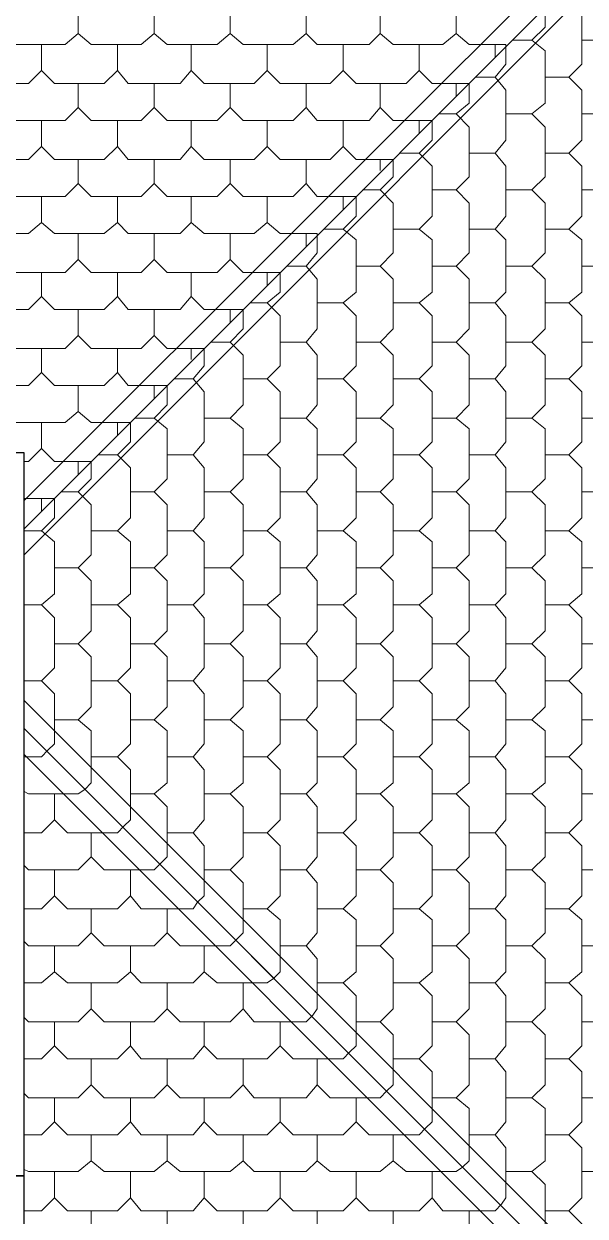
# Model space of a CAD drawing. Header units: millimetres. Extents: x 0 to 80.9, y 0 to 43.9.
# Drawn here: x 66.53 to 69.85, y 18.35 to 25.39 of the extents above; entities that cross this region are included whole.
import ezdxf

# ---------------------------------------------------------------- set-up
doc = ezdxf.new("R2010")
doc.units = ezdxf.units.MM
doc.layers.add('PDF_014408$BL-ROOF', color=7, linetype='Continuous')
doc.layers.add('PDF_014408$WA-EXT', color=7, linetype='Continuous')

msp = doc.modelspace()

# ---------------------------------------------------------------- linework, layer by layer
at = {"layer": 'PDF_014408$BL-ROOF', "lineweight": 9}
for points in [[(9.0781, 31.2862), (18.5409, 21.8234), (26.2342, 21.8234), (26.2342, 29.427), (49.2758, 29.427), (49.2758, 22.862), (66.5345, 22.862), (66.5345, 22.4132), (75.4074, 31.2862)], [(75.4074, 31.2862), (66.5345, 22.4132), (66.5345, 21.2336), (75.4074, 12.3606)], [(75.4074, 12.3606), (66.5345, 21.2336), (66.5345, 18.5922), (66.5345, 12.3606)]]:
    msp.add_lwpolyline(points, close=True, dxfattribs=at)
for points in [[(66.5345, 22.5799), (75.2536, 31.2862)], [(66.5345, 22.2594), (75.4074, 31.1323)], [(69.3169, 25.5675), (69.381, 25.4906), (69.6118, 25.4906), (69.6118, 25.3752), (69.5348, 25.2982)], [(66.4062, 25.3367), (66.4832, 25.2726), (66.7781, 25.2726), (66.855, 25.3367), (66.855, 25.4906)], [(66.855, 25.3367), (66.9319, 25.2726), (67.2269, 25.2726), (67.3038, 25.3367), (67.3038, 25.4906)], [(67.3038, 25.3367), (67.3807, 25.2726), (67.6756, 25.2726), (67.7526, 25.3367), (67.7526, 25.4906)], [(67.7526, 25.3367), (67.8295, 25.2726), (68.1244, 25.2726), (68.2013, 25.3367), (68.2013, 25.4906)], [(68.2013, 25.3367), (68.2654, 25.2726), (68.5732, 25.2726), (68.6373, 25.3367), (68.6373, 25.4906)], [(68.6373, 25.3367), (68.7142, 25.2726), (69.0091, 25.2726), (69.0861, 25.3367), (69.0861, 25.4906)], [(69.7528, 25.0802), (69.8298, 25.1572), (69.8298, 25.4521), (69.7528, 25.529), (69.6502, 25.529)], [(66.1883, 25.1187), (66.2652, 25.0418), (66.5601, 25.0418), (66.637, 25.1187), (66.637, 25.2726)], [(66.637, 25.1187), (66.714, 25.0418), (67.0089, 25.0418), (67.0858, 25.1187), (67.0858, 25.2726)], [(67.0858, 25.1187), (67.1499, 25.0418), (67.4577, 25.0418), (67.5218, 25.1187), (67.5218, 25.2726)], [(67.5218, 25.1187), (67.5987, 25.0418), (67.8936, 25.0418), (67.9705, 25.1187), (67.9705, 25.2726)], [(67.9705, 25.1187), (68.0475, 25.0418), (68.3424, 25.0418), (68.4193, 25.1187), (68.4193, 25.2726)], [(68.4193, 25.1187), (68.4962, 25.0418), (68.7912, 25.0418), (68.8681, 25.1187), (68.8681, 25.2726)], [(69.0861, 25.3367), (69.163, 25.2726), (69.381, 25.2726), (69.381, 25.1572), (69.3169, 25.0802)], [(69.3169, 25.1956), (69.3169, 25.2726)], [(69.5348, 24.8623), (69.6118, 24.9264), (69.6118, 25.2341), (69.5348, 25.2982), (69.4194, 25.2982)], [(69.9836, 24.8623), (70.0606, 24.9264), (70.0606, 25.2341), (69.9836, 25.2982), (69.8298, 25.2982)], [(68.8681, 25.1187), (68.945, 25.0418), (69.163, 25.0418), (69.163, 24.9264), (69.0861, 24.8623)], [(69.3169, 24.6315), (69.381, 24.7084), (69.381, 25.0033), (69.3169, 25.0802), (69.2015, 25.0802)], [(69.7528, 24.6315), (69.8298, 24.7084), (69.8298, 25.0033), (69.7528, 25.0802), (69.6118, 25.0802)], [(66.4062, 24.9007), (66.4832, 24.8238), (66.7781, 24.8238), (66.855, 24.9007), (66.855, 25.0418)], [(66.855, 24.9007), (66.9319, 24.8238), (67.2269, 24.8238), (67.3038, 24.9007), (67.3038, 25.0418)], [(67.3038, 24.9007), (67.3807, 24.8238), (67.6756, 24.8238), (67.7526, 24.9007), (67.7526, 25.0418)], [(67.7526, 24.9007), (67.8295, 24.8238), (68.1244, 24.8238), (68.2013, 24.9007), (68.2013, 25.0418)], [(68.2013, 24.9007), (68.2654, 24.8238), (68.5732, 24.8238), (68.6373, 24.9007), (68.6373, 25.0418)], [(69.0861, 24.9648), (69.0861, 25.0418)], [(68.6373, 24.9007), (68.7142, 24.8238), (68.945, 24.8238), (68.945, 24.7084), (68.8681, 24.6315)], [(69.0861, 24.4135), (69.163, 24.4904), (69.163, 24.7853), (69.0861, 24.8623), (68.9835, 24.8623)], [(69.5348, 24.4135), (69.6118, 24.4904), (69.6118, 24.7853), (69.5348, 24.8623), (69.381, 24.8623)], [(69.9836, 24.4135), (70.0606, 24.4904), (70.0606, 24.7853), (69.9836, 24.8623), (69.8298, 24.8623)], [(66.1883, 24.6699), (66.2652, 24.593), (66.5601, 24.593), (66.637, 24.6699), (66.637, 24.8238)], [(66.637, 24.6699), (66.714, 24.593), (67.0089, 24.593), (67.0858, 24.6699), (67.0858, 24.8238)], [(67.0858, 24.6699), (67.1499, 24.593), (67.4577, 24.593), (67.5218, 24.6699), (67.5218, 24.8238)], [(67.5218, 24.6699), (67.5987, 24.593), (67.8936, 24.593), (67.9705, 24.6699), (67.9705, 24.8238)], [(67.9705, 24.6699), (68.0475, 24.593), (68.3424, 24.593), (68.4193, 24.6699), (68.4193, 24.8238)], [(68.8681, 24.7469), (68.8681, 24.8238)], [(68.4193, 24.6699), (68.4962, 24.593), (68.7142, 24.593), (68.7142, 24.4904), (68.6373, 24.4135)], [(66.4062, 24.452), (66.4832, 24.375), (66.7781, 24.375), (66.855, 24.452), (66.855, 24.593)], [(66.855, 24.452), (66.9319, 24.375), (67.2269, 24.375), (67.3038, 24.452), (67.3038, 24.593)], [(67.3038, 24.452), (67.3807, 24.375), (67.6756, 24.375), (67.7526, 24.452), (67.7526, 24.593)], [(67.7526, 24.452), (67.8295, 24.375), (68.1244, 24.375), (68.2013, 24.452), (68.2013, 24.593)], [(68.6373, 24.5289), (68.6373, 24.593)], [(68.8681, 24.1827), (68.945, 24.2596), (68.945, 24.5545), (68.8681, 24.6315), (68.7527, 24.6315)], [(69.3169, 24.1827), (69.381, 24.2596), (69.381, 24.5545), (69.3169, 24.6315), (69.163, 24.6315)], [(69.7528, 24.1827), (69.8298, 24.2596), (69.8298, 24.5545), (69.7528, 24.6315), (69.6118, 24.6315)], [(68.2013, 24.452), (68.2654, 24.375), (68.4962, 24.375), (68.4962, 24.2596), (68.4193, 24.1827)], [(66.1883, 24.2212), (66.2652, 24.157), (66.5601, 24.157), (66.637, 24.2212), (66.637, 24.375)], [(66.637, 24.2212), (66.714, 24.157), (67.0089, 24.157), (67.0858, 24.2212), (67.0858, 24.375)], [(67.0858, 24.2212), (67.1499, 24.157), (67.4577, 24.157), (67.5218, 24.2212), (67.5218, 24.375)], [(67.5218, 24.2212), (67.5987, 24.157), (67.8936, 24.157), (67.9705, 24.2212), (67.9705, 24.375)], [(68.4193, 24.2981), (68.4193, 24.375)], [(68.6373, 23.9647), (68.7142, 24.0416), (68.7142, 24.3366), (68.6373, 24.4135), (68.5347, 24.4135)], [(69.0861, 23.9647), (69.163, 24.0416), (69.163, 24.3366), (69.0861, 24.4135), (68.945, 24.4135)], [(69.5348, 23.9647), (69.6118, 24.0416), (69.6118, 24.3366), (69.5348, 24.4135), (69.381, 24.4135)], [(69.9836, 23.9647), (70.0606, 24.0416), (70.0606, 24.3366), (69.9836, 24.4135), (69.8298, 24.4135)], [(67.9705, 24.2212), (68.0475, 24.157), (68.2654, 24.157), (68.2654, 24.0416), (68.2013, 23.9647)], [(66.4062, 24.0032), (66.4832, 23.9262), (66.7781, 23.9262), (66.855, 24.0032), (66.855, 24.157)], [(66.855, 24.0032), (66.9319, 23.9262), (67.2269, 23.9262), (67.3038, 24.0032), (67.3038, 24.157)], [(67.3038, 24.0032), (67.3807, 23.9262), (67.6756, 23.9262), (67.7526, 24.0032), (67.7526, 24.157)], [(68.2013, 24.0801), (68.2013, 24.157)], [(68.4193, 23.7467), (68.4962, 23.8108), (68.4962, 24.1186), (68.4193, 24.1827), (68.3039, 24.1827)], [(68.8681, 23.7467), (68.945, 23.8108), (68.945, 24.1186), (68.8681, 24.1827), (68.7142, 24.1827)], [(69.3169, 23.7467), (69.381, 23.8108), (69.381, 24.1186), (69.3169, 24.1827), (69.163, 24.1827)], [(69.7528, 23.7467), (69.8298, 23.8108), (69.8298, 24.1186), (69.7528, 24.1827), (69.6118, 24.1827)], [(67.7526, 24.0032), (67.8295, 23.9262), (68.0475, 23.9262), (68.0475, 23.8108), (67.9705, 23.7467)], [(68.2013, 23.5159), (68.2654, 23.5929), (68.2654, 23.8878), (68.2013, 23.9647), (68.0859, 23.9647)], [(68.6373, 23.5159), (68.7142, 23.5929), (68.7142, 23.8878), (68.6373, 23.9647), (68.4962, 23.9647)], [(69.0861, 23.5159), (69.163, 23.5929), (69.163, 23.8878), (69.0861, 23.9647), (68.945, 23.9647)], [(69.5348, 23.5159), (69.6118, 23.5929), (69.6118, 23.8878), (69.5348, 23.9647), (69.381, 23.9647)], [(69.9836, 23.5159), (70.0606, 23.5929), (70.0606, 23.8878), (69.9836, 23.9647), (69.8298, 23.9647)], [(66.1883, 23.7852), (66.2652, 23.7083), (66.5601, 23.7083), (66.637, 23.7852), (66.637, 23.9262)], [(66.637, 23.7852), (66.714, 23.7083), (67.0089, 23.7083), (67.0858, 23.7852), (67.0858, 23.9262)], [(67.0858, 23.7852), (67.1499, 23.7083), (67.4577, 23.7083), (67.5218, 23.7852), (67.5218, 23.9262)], [(67.9705, 23.8493), (67.9705, 23.9262)], [(67.5218, 23.7852), (67.5987, 23.7083), (67.8295, 23.7083), (67.8295, 23.5929), (67.7526, 23.5159)], [(67.9705, 23.298), (68.0475, 23.3749), (68.0475, 23.6698), (67.9705, 23.7467), (67.868, 23.7467)], [(68.4193, 23.298), (68.4962, 23.3749), (68.4962, 23.6698), (68.4193, 23.7467), (68.2654, 23.7467)], [(68.8681, 23.298), (68.945, 23.3749), (68.945, 23.6698), (68.8681, 23.7467), (68.7142, 23.7467)], [(69.3169, 23.298), (69.381, 23.3749), (69.381, 23.6698), (69.3169, 23.7467), (69.163, 23.7467)], [(69.7528, 23.298), (69.8298, 23.3749), (69.8298, 23.6698), (69.7528, 23.7467), (69.6118, 23.7467)], [(66.4062, 23.5544), (66.4832, 23.4775), (66.7781, 23.4775), (66.855, 23.5544), (66.855, 23.7083)], [(66.855, 23.5544), (66.9319, 23.4775), (67.2269, 23.4775), (67.3038, 23.5544), (67.3038, 23.7083)], [(67.7526, 23.6313), (67.7526, 23.7083)], [(67.3038, 23.5544), (67.3807, 23.4775), (67.5987, 23.4775), (67.5987, 23.3749), (67.5346, 23.298)], [(67.7526, 23.0672), (67.8295, 23.1441), (67.8295, 23.439), (67.7526, 23.5159), (67.6372, 23.5159)], [(68.2013, 23.0672), (68.2654, 23.1441), (68.2654, 23.439), (68.2013, 23.5159), (68.0475, 23.5159)], [(68.6373, 23.0672), (68.7142, 23.1441), (68.7142, 23.439), (68.6373, 23.5159), (68.4962, 23.5159)], [(69.0861, 23.0672), (69.163, 23.1441), (69.163, 23.439), (69.0861, 23.5159), (68.945, 23.5159)], [(69.5348, 23.0672), (69.6118, 23.1441), (69.6118, 23.439), (69.5348, 23.5159), (69.381, 23.5159)], [(69.9836, 23.0672), (70.0606, 23.1441), (70.0606, 23.439), (69.9836, 23.5159), (69.8298, 23.5159)], [(66.1883, 23.3364), (66.2652, 23.2595), (66.5601, 23.2595), (66.637, 23.3364), (66.637, 23.4775)], [(66.637, 23.3364), (66.714, 23.2595), (67.0089, 23.2595), (67.0858, 23.3364), (67.0858, 23.4775)], [(67.5218, 23.4134), (67.5218, 23.4775)], [(67.0858, 23.3364), (67.1499, 23.2595), (67.3807, 23.2595), (67.3807, 23.1441), (67.3038, 23.0672)], [(66.4062, 23.1056), (66.4832, 23.0415), (66.7781, 23.0415), (66.855, 23.1056), (66.855, 23.2595)], [(67.3038, 23.1826), (67.3038, 23.2595)], [(67.5346, 22.8492), (67.5987, 22.9261), (67.5987, 23.221), (67.5346, 23.298), (67.4192, 23.298)], [(67.9705, 22.8492), (68.0475, 22.9261), (68.0475, 23.221), (67.9705, 23.298), (67.8295, 23.298)], [(68.4193, 22.8492), (68.4962, 22.9261), (68.4962, 23.221), (68.4193, 23.298), (68.2654, 23.298)], [(68.8681, 22.8492), (68.945, 22.9261), (68.945, 23.221), (68.8681, 23.298), (68.7142, 23.298)], [(69.3169, 22.8492), (69.381, 22.9261), (69.381, 23.221), (69.3169, 23.298), (69.163, 23.298)], [(69.7528, 22.8492), (69.8298, 22.9261), (69.8298, 23.221), (69.7528, 23.298), (69.6118, 23.298)], [(66.855, 23.1056), (66.9319, 23.0415), (67.1627, 23.0415), (67.1627, 22.9261), (67.0858, 22.8492)], [(66.5345, 22.8107), (66.5601, 22.8107), (66.637, 22.8876), (66.637, 23.0415)], [(67.0858, 22.9646), (67.0858, 23.0415)], [(67.3038, 22.6312), (67.3807, 22.7081), (67.3807, 23.003), (67.3038, 23.0672), (67.1884, 23.0672)], [(67.7526, 22.6312), (67.8295, 22.7081), (67.8295, 23.003), (67.7526, 23.0672), (67.5987, 23.0672)], [(68.2013, 22.6312), (68.2654, 22.7081), (68.2654, 23.003), (68.2013, 23.0672), (68.0475, 23.0672)], [(68.6373, 22.6312), (68.7142, 22.7081), (68.7142, 23.003), (68.6373, 23.0672), (68.4962, 23.0672)], [(69.0861, 22.6312), (69.163, 22.7081), (69.163, 23.003), (69.0861, 23.0672), (68.945, 23.0672)], [(69.5348, 22.6312), (69.6118, 22.7081), (69.6118, 23.003), (69.5348, 23.0672), (69.381, 23.0672)], [(69.9836, 22.6312), (70.0606, 22.7081), (70.0606, 23.003), (69.9836, 23.0672), (69.8298, 23.0672)], [(66.637, 22.8876), (66.714, 22.8107), (66.9319, 22.8107), (66.9319, 22.7081), (66.855, 22.6312)], [(66.855, 22.7338), (66.855, 22.8107)], [(67.0858, 22.4004), (67.1627, 22.4773), (67.1627, 22.7722), (67.0858, 22.8492), (66.9704, 22.8492)], [(67.5346, 22.4004), (67.5987, 22.4773), (67.5987, 22.7722), (67.5346, 22.8492), (67.3807, 22.8492)], [(67.9705, 22.4004), (68.0475, 22.4773), (68.0475, 22.7722), (67.9705, 22.8492), (67.8295, 22.8492)], [(68.4193, 22.4004), (68.4962, 22.4773), (68.4962, 22.7722), (68.4193, 22.8492), (68.2654, 22.8492)], [(68.8681, 22.4004), (68.945, 22.4773), (68.945, 22.7722), (68.8681, 22.8492), (68.7142, 22.8492)], [(69.3169, 22.4004), (69.381, 22.4773), (69.381, 22.7722), (69.3169, 22.8492), (69.163, 22.8492)], [(69.7528, 22.4004), (69.8298, 22.4773), (69.8298, 22.7722), (69.7528, 22.8492), (69.6118, 22.8492)], [(66.855, 22.1824), (66.9319, 22.2594), (66.9319, 22.5543), (66.855, 22.6312), (66.7524, 22.6312)], [(67.3038, 22.1824), (67.3807, 22.2594), (67.3807, 22.5543), (67.3038, 22.6312), (67.1627, 22.6312)], [(67.7526, 22.1824), (67.8295, 22.2594), (67.8295, 22.5543), (67.7526, 22.6312), (67.5987, 22.6312)], [(68.2013, 22.1824), (68.2654, 22.2594), (68.2654, 22.5543), (68.2013, 22.6312), (68.0475, 22.6312)], [(68.6373, 22.1824), (68.7142, 22.2594), (68.7142, 22.5543), (68.6373, 22.6312), (68.4962, 22.6312)], [(69.0861, 22.1824), (69.163, 22.2594), (69.163, 22.5543), (69.0861, 22.6312), (68.945, 22.6312)], [(69.5348, 22.1824), (69.6118, 22.2594), (69.6118, 22.5543), (69.5348, 22.6312), (69.381, 22.6312)], [(69.9836, 22.1824), (70.0606, 22.2594), (70.0606, 22.5543), (69.9836, 22.6312), (69.8298, 22.6312)], [(66.5345, 22.5927), (66.714, 22.5927), (66.714, 22.4773), (66.637, 22.4004)], [(66.637, 22.5158), (66.637, 22.5927)], [(66.637, 21.9644), (66.714, 22.0286), (66.714, 22.3363), (66.637, 22.4004), (66.5345, 22.4004)], [(67.0858, 21.9644), (67.1627, 22.0286), (67.1627, 22.3363), (67.0858, 22.4004), (66.9319, 22.4004)], [(67.5346, 21.9644), (67.5987, 22.0286), (67.5987, 22.3363), (67.5346, 22.4004), (67.3807, 22.4004)], [(67.9705, 21.9644), (68.0475, 22.0286), (68.0475, 22.3363), (67.9705, 22.4004), (67.8295, 22.4004)], [(68.4193, 21.9644), (68.4962, 22.0286), (68.4962, 22.3363), (68.4193, 22.4004), (68.2654, 22.4004)], [(68.8681, 21.9644), (68.945, 22.0286), (68.945, 22.3363), (68.8681, 22.4004), (68.7142, 22.4004)], [(69.3169, 21.9644), (69.381, 22.0286), (69.381, 22.3363), (69.3169, 22.4004), (69.163, 22.4004)], [(69.7528, 21.9644), (69.8298, 22.0286), (69.8298, 22.3363), (69.7528, 22.4004), (69.6118, 22.4004)], [(66.855, 21.7336), (66.9319, 21.8106), (66.9319, 22.1055), (66.855, 22.1824), (66.714, 22.1824)], [(67.3038, 21.7336), (67.3807, 21.8106), (67.3807, 22.1055), (67.3038, 22.1824), (67.1627, 22.1824)], [(67.7526, 21.7336), (67.8295, 21.8106), (67.8295, 22.1055), (67.7526, 22.1824), (67.5987, 22.1824)], [(68.2013, 21.7336), (68.2654, 21.8106), (68.2654, 22.1055), (68.2013, 22.1824), (68.0475, 22.1824)], [(68.6373, 21.7336), (68.7142, 21.8106), (68.7142, 22.1055), (68.6373, 22.1824), (68.4962, 22.1824)], [(69.0861, 21.7336), (69.163, 21.8106), (69.163, 22.1055), (69.0861, 22.1824), (68.945, 22.1824)], [(69.5348, 21.7336), (69.6118, 21.8106), (69.6118, 22.1055), (69.5348, 22.1824), (69.381, 22.1824)], [(69.9836, 21.7336), (70.0606, 21.8106), (70.0606, 22.1055), (69.9836, 22.1824), (69.8298, 22.1824)], [(66.637, 21.5157), (66.714, 21.5926), (66.714, 21.8875), (66.637, 21.9644), (66.5345, 21.9644)], [(67.0858, 21.5157), (67.1627, 21.5926), (67.1627, 21.8875), (67.0858, 21.9644), (66.9319, 21.9644)], [(67.5346, 21.5157), (67.5987, 21.5926), (67.5987, 21.8875), (67.5346, 21.9644), (67.3807, 21.9644)], [(67.9705, 21.5157), (68.0475, 21.5926), (68.0475, 21.8875), (67.9705, 21.9644), (67.8295, 21.9644)], [(68.4193, 21.5157), (68.4962, 21.5926), (68.4962, 21.8875), (68.4193, 21.9644), (68.2654, 21.9644)], [(68.8681, 21.5157), (68.945, 21.5926), (68.945, 21.8875), (68.8681, 21.9644), (68.7142, 21.9644)], [(69.3169, 21.5157), (69.381, 21.5926), (69.381, 21.8875), (69.3169, 21.9644), (69.163, 21.9644)], [(69.7528, 21.5157), (69.8298, 21.5926), (69.8298, 21.8875), (69.7528, 21.9644), (69.6118, 21.9644)], [(66.855, 21.2849), (66.9319, 21.3618), (66.9319, 21.6567), (66.855, 21.7336), (66.714, 21.7336)], [(67.3038, 21.2849), (67.3807, 21.3618), (67.3807, 21.6567), (67.3038, 21.7336), (67.1627, 21.7336)], [(67.7526, 21.2849), (67.8295, 21.3618), (67.8295, 21.6567), (67.7526, 21.7336), (67.5987, 21.7336)], [(68.2013, 21.2849), (68.2654, 21.3618), (68.2654, 21.6567), (68.2013, 21.7336), (68.0475, 21.7336)], [(68.6373, 21.2849), (68.7142, 21.3618), (68.7142, 21.6567), (68.6373, 21.7336), (68.4962, 21.7336)], [(69.0861, 21.2849), (69.163, 21.3618), (69.163, 21.6567), (69.0861, 21.7336), (68.945, 21.7336)], [(69.5348, 21.2849), (69.6118, 21.3618), (69.6118, 21.6567), (69.5348, 21.7336), (69.381, 21.7336)], [(69.9836, 21.2849), (70.0606, 21.3618), (70.0606, 21.6567), (69.9836, 21.7336), (69.8298, 21.7336)], [(66.5345, 21.0669), (66.637, 21.0669), (66.6755, 21.1054), (66.714, 21.1438), (66.714, 21.4387), (66.637, 21.5157), (66.5345, 21.5157)], [(67.0858, 21.0669), (67.1627, 21.1438), (67.1627, 21.4387), (67.0858, 21.5157), (66.9319, 21.5157)], [(67.5346, 21.0669), (67.5987, 21.1438), (67.5987, 21.4387), (67.5346, 21.5157), (67.3807, 21.5157)], [(67.9705, 21.0669), (68.0475, 21.1438), (68.0475, 21.4387), (67.9705, 21.5157), (67.8295, 21.5157)], [(68.4193, 21.0669), (68.4962, 21.1438), (68.4962, 21.4387), (68.4193, 21.5157), (68.2654, 21.5157)], [(68.8681, 21.0669), (68.945, 21.1438), (68.945, 21.4387), (68.8681, 21.5157), (68.7142, 21.5157)], [(69.3169, 21.0669), (69.381, 21.1438), (69.381, 21.4387), (69.3169, 21.5157), (69.163, 21.5157)], [(69.7528, 21.0669), (69.8298, 21.1438), (69.8298, 21.4387), (69.7528, 21.5157), (69.6118, 21.5157)], [(66.5345, 21.4003), (75.4074, 12.5273)], [(66.5345, 20.8617), (66.5601, 20.8489), (66.855, 20.8489), (66.8935, 20.8746), (66.9319, 20.913), (66.9319, 21.2208), (66.855, 21.2849), (66.714, 21.2849)], [(67.3038, 20.8489), (67.3807, 20.913), (67.3807, 21.2208), (67.3038, 21.2849), (67.1627, 21.2849)], [(67.7526, 20.8489), (67.8295, 20.913), (67.8295, 21.2208), (67.7526, 21.2849), (67.5987, 21.2849)], [(68.2013, 20.8489), (68.2654, 20.913), (68.2654, 21.2208), (68.2013, 21.2849), (68.0475, 21.2849)], [(68.6373, 20.8489), (68.7142, 20.913), (68.7142, 21.2208), (68.6373, 21.2849), (68.4962, 21.2849)], [(69.0861, 20.8489), (69.163, 20.913), (69.163, 21.2208), (69.0861, 21.2849), (68.945, 21.2849)], [(69.5348, 20.8489), (69.6118, 20.913), (69.6118, 21.2208), (69.5348, 21.2849), (69.381, 21.2849)], [(69.9836, 20.8489), (70.0606, 20.913), (70.0606, 21.2208), (69.9836, 21.2849), (69.8298, 21.2849)], [(74.5868, 13.1812), (66.5345, 21.2336)], [(66.5345, 21.0797), (75.2536, 12.3606)], [(66.714, 20.695), (66.7909, 20.6181), (67.0858, 20.6181), (67.1243, 20.6566), (67.1627, 20.695), (67.1627, 20.99), (67.0858, 21.0669), (66.9319, 21.0669)], [(67.5346, 20.6181), (67.5987, 20.695), (67.5987, 20.99), (67.5346, 21.0669), (67.3807, 21.0669)], [(67.9705, 20.6181), (68.0475, 20.695), (68.0475, 20.99), (67.9705, 21.0669), (67.8295, 21.0669)], [(68.4193, 20.6181), (68.4962, 20.695), (68.4962, 20.99), (68.4193, 21.0669), (68.2654, 21.0669)], [(68.8681, 20.6181), (68.945, 20.695), (68.945, 20.99), (68.8681, 21.0669), (68.7142, 21.0669)], [(69.3169, 20.6181), (69.381, 20.695), (69.381, 20.99), (69.3169, 21.0669), (69.163, 21.0669)], [(69.7528, 20.6181), (69.8298, 20.695), (69.8298, 20.99), (69.7528, 21.0669), (69.6118, 21.0669)], [(66.5345, 20.6181), (66.637, 20.6181), (66.714, 20.695), (66.714, 20.8489)], [(66.9319, 20.4771), (67.0089, 20.4001), (67.3038, 20.4001), (67.3423, 20.4386), (67.3807, 20.4771), (67.3807, 20.772), (67.3038, 20.8489), (67.1627, 20.8489)], [(67.7526, 20.4001), (67.8295, 20.4771), (67.8295, 20.772), (67.7526, 20.8489), (67.5987, 20.8489)], [(68.2013, 20.4001), (68.2654, 20.4771), (68.2654, 20.772), (68.2013, 20.8489), (68.0475, 20.8489)], [(68.6373, 20.4001), (68.7142, 20.4771), (68.7142, 20.772), (68.6373, 20.8489), (68.4962, 20.8489)], [(69.0861, 20.4001), (69.163, 20.4771), (69.163, 20.772), (69.0861, 20.8489), (68.945, 20.8489)], [(69.5348, 20.4001), (69.6118, 20.4771), (69.6118, 20.772), (69.5348, 20.8489), (69.381, 20.8489)], [(69.9836, 20.4001), (70.0606, 20.4771), (70.0606, 20.772), (69.9836, 20.8489), (69.8298, 20.8489)], [(66.5345, 20.4258), (66.5601, 20.4001), (66.855, 20.4001), (66.9319, 20.4771), (66.9319, 20.6181)], [(67.1627, 20.2463), (67.2269, 20.1693), (67.5346, 20.1693), (67.5602, 20.2078), (67.5987, 20.2463), (67.5987, 20.5412), (67.5346, 20.6181), (67.3807, 20.6181)], [(67.9705, 20.1693), (68.0475, 20.2463), (68.0475, 20.5412), (67.9705, 20.6181), (67.8295, 20.6181)], [(68.4193, 20.1693), (68.4962, 20.2463), (68.4962, 20.5412), (68.4193, 20.6181), (68.2654, 20.6181)], [(68.8681, 20.1693), (68.945, 20.2463), (68.945, 20.5412), (68.8681, 20.6181), (68.7142, 20.6181)], [(69.3169, 20.1693), (69.381, 20.2463), (69.381, 20.5412), (69.3169, 20.6181), (69.163, 20.6181)], [(69.7528, 20.1693), (69.8298, 20.2463), (69.8298, 20.5412), (69.7528, 20.6181), (69.6118, 20.6181)], [(66.5345, 20.1693), (66.637, 20.1693), (66.714, 20.2463), (66.714, 20.4001)], [(66.714, 20.2463), (66.7909, 20.1693), (67.0858, 20.1693), (67.1627, 20.2463), (67.1627, 20.4001)], [(67.3807, 20.0283), (67.4577, 19.9514), (67.7526, 19.9514), (67.791, 19.9898), (67.8295, 20.0283), (67.8295, 20.3232), (67.7526, 20.4001), (67.5987, 20.4001)], [(68.2013, 19.9514), (68.2654, 20.0283), (68.2654, 20.3232), (68.2013, 20.4001), (68.0475, 20.4001)], [(68.6373, 19.9514), (68.7142, 20.0283), (68.7142, 20.3232), (68.6373, 20.4001), (68.4962, 20.4001)], [(69.0861, 19.9514), (69.163, 20.0283), (69.163, 20.3232), (69.0861, 20.4001), (68.945, 20.4001)], [(69.5348, 19.9514), (69.6118, 20.0283), (69.6118, 20.3232), (69.5348, 20.4001), (69.381, 20.4001)], [(69.9836, 19.9514), (70.0606, 20.0283), (70.0606, 20.3232), (69.9836, 20.4001), (69.8298, 20.4001)], [(66.5345, 19.977), (66.5601, 19.9514), (66.855, 19.9514), (66.9319, 20.0283), (66.9319, 20.1693)], [(66.9319, 20.0283), (67.0089, 19.9514), (67.3038, 19.9514), (67.3807, 20.0283), (67.3807, 20.1693)], [(67.5987, 19.7975), (67.6756, 19.7334), (67.9705, 19.7334), (68.009, 19.759), (68.0475, 19.7975), (68.0475, 20.1052), (67.9705, 20.1693), (67.8295, 20.1693)], [(68.4193, 19.7334), (68.4962, 19.7975), (68.4962, 20.1052), (68.4193, 20.1693), (68.2654, 20.1693)], [(68.8681, 19.7334), (68.945, 19.7975), (68.945, 20.1052), (68.8681, 20.1693), (68.7142, 20.1693)], [(69.3169, 19.7334), (69.381, 19.7975), (69.381, 20.1052), (69.3169, 20.1693), (69.163, 20.1693)], [(69.7528, 19.7334), (69.8298, 19.7975), (69.8298, 20.1052), (69.7528, 20.1693), (69.6118, 20.1693)], [(66.5345, 19.7334), (66.637, 19.7334), (66.714, 19.7975), (66.714, 19.9514)], [(66.714, 19.7975), (66.7909, 19.7334), (67.0858, 19.7334), (67.1627, 19.7975), (67.1627, 19.9514)], [(67.1627, 19.7975), (67.2269, 19.7334), (67.5346, 19.7334), (67.5987, 19.7975), (67.5987, 19.9514)], [(67.8295, 19.5795), (67.8936, 19.5026), (68.2013, 19.5026), (68.2398, 19.541), (68.2654, 19.5795), (68.2654, 19.8744), (68.2013, 19.9514), (68.0475, 19.9514)], [(68.6373, 19.5026), (68.7142, 19.5795), (68.7142, 19.8744), (68.6373, 19.9514), (68.4962, 19.9514)], [(69.0861, 19.5026), (69.163, 19.5795), (69.163, 19.8744), (69.0861, 19.9514), (68.945, 19.9514)], [(69.5348, 19.5026), (69.6118, 19.5795), (69.6118, 19.8744), (69.5348, 19.9514), (69.381, 19.9514)], [(69.9836, 19.5026), (70.0606, 19.5795), (70.0606, 19.8744), (69.9836, 19.9514), (69.8298, 19.9514)], [(66.5345, 19.5282), (66.5601, 19.5026), (66.855, 19.5026), (66.9319, 19.5795), (66.9319, 19.7334)], [(66.9319, 19.5795), (67.0089, 19.5026), (67.3038, 19.5026), (67.3807, 19.5795), (67.3807, 19.7334)], [(67.3807, 19.5795), (67.4577, 19.5026), (67.7526, 19.5026), (67.8295, 19.5795), (67.8295, 19.7334)], [(68.0475, 19.3615), (68.1244, 19.2846), (68.4193, 19.2846), (68.4578, 19.3231), (68.4962, 19.3615), (68.4962, 19.6564), (68.4193, 19.7334), (68.2654, 19.7334)], [(68.8681, 19.2846), (68.945, 19.3615), (68.945, 19.6564), (68.8681, 19.7334), (68.7142, 19.7334)], [(69.3169, 19.2846), (69.381, 19.3615), (69.381, 19.6564), (69.3169, 19.7334), (69.163, 19.7334)], [(69.7528, 19.2846), (69.8298, 19.3615), (69.8298, 19.6564), (69.7528, 19.7334), (69.6118, 19.7334)], [(66.5345, 19.2846), (66.637, 19.2846), (66.714, 19.3615), (66.714, 19.5026)], [(66.714, 19.3615), (66.7909, 19.2846), (67.0858, 19.2846), (67.1627, 19.3615), (67.1627, 19.5026)], [(67.1627, 19.3615), (67.2269, 19.2846), (67.5346, 19.2846), (67.5987, 19.3615), (67.5987, 19.5026)], [(67.5987, 19.3615), (67.6756, 19.2846), (67.9705, 19.2846), (68.0475, 19.3615), (68.0475, 19.5026)], [(68.2654, 19.1307), (68.3424, 19.0538), (68.6373, 19.0538), (68.6758, 19.0923), (68.7142, 19.1307), (68.7142, 19.4256), (68.6373, 19.5026), (68.4962, 19.5026)], [(69.0861, 19.0538), (69.163, 19.1307), (69.163, 19.4256), (69.0861, 19.5026), (68.945, 19.5026)], [(69.5348, 19.0538), (69.6118, 19.1307), (69.6118, 19.4256), (69.5348, 19.5026), (69.381, 19.5026)], [(69.9836, 19.0538), (70.0606, 19.1307), (70.0606, 19.4256), (69.9836, 19.5026), (69.8298, 19.5026)], [(66.5345, 19.0794), (66.5601, 19.0538), (66.855, 19.0538), (66.9319, 19.1307), (66.9319, 19.2846)], [(66.9319, 19.1307), (67.0089, 19.0538), (67.3038, 19.0538), (67.3807, 19.1307), (67.3807, 19.2846)], [(67.3807, 19.1307), (67.4577, 19.0538), (67.7526, 19.0538), (67.8295, 19.1307), (67.8295, 19.2846)], [(67.8295, 19.1307), (67.8936, 19.0538), (68.2013, 19.0538), (68.2654, 19.1307), (68.2654, 19.2846)], [(68.4962, 18.9128), (68.5732, 18.8358), (68.8681, 18.8358), (68.9066, 18.8743), (68.945, 18.9128), (68.945, 19.2077), (68.8681, 19.2846), (68.7142, 19.2846)], [(69.3169, 18.8358), (69.381, 18.9128), (69.381, 19.2077), (69.3169, 19.2846), (69.163, 19.2846)], [(69.7528, 18.8358), (69.8298, 18.9128), (69.8298, 19.2077), (69.7528, 19.2846), (69.6118, 19.2846)], [(66.5345, 18.8358), (66.637, 18.8358), (66.714, 18.9128), (66.714, 19.0538)], [(66.714, 18.9128), (66.7909, 18.8358), (67.0858, 18.8358), (67.1627, 18.9128), (67.1627, 19.0538)], [(67.1627, 18.9128), (67.2269, 18.8358), (67.5346, 18.8358), (67.5987, 18.9128), (67.5987, 19.0538)], [(67.5987, 18.9128), (67.6756, 18.8358), (67.9705, 18.8358), (68.0475, 18.9128), (68.0475, 19.0538)], [(68.0475, 18.9128), (68.1244, 18.8358), (68.4193, 18.8358), (68.4962, 18.9128), (68.4962, 19.0538)], [(68.7142, 18.682), (68.7912, 18.6178), (69.0861, 18.6178), (69.1245, 18.6435), (69.163, 18.682), (69.163, 18.9897), (69.0861, 19.0538), (68.945, 19.0538)], [(69.5348, 18.6178), (69.6118, 18.682), (69.6118, 18.9897), (69.5348, 19.0538), (69.381, 19.0538)], [(69.9836, 18.6178), (70.0606, 18.682), (70.0606, 18.9897), (69.9836, 19.0538), (69.8298, 19.0538)], [(66.5345, 18.6307), (66.5601, 18.6178), (66.855, 18.6178), (66.9319, 18.682), (66.9319, 18.8358)], [(66.9319, 18.682), (67.0089, 18.6178), (67.3038, 18.6178), (67.3807, 18.682), (67.3807, 18.8358)], [(67.3807, 18.682), (67.4577, 18.6178), (67.7526, 18.6178), (67.8295, 18.682), (67.8295, 18.8358)], [(67.8295, 18.682), (67.8936, 18.6178), (68.2013, 18.6178), (68.2654, 18.682), (68.2654, 18.8358)], [(68.2654, 18.682), (68.3424, 18.6178), (68.6373, 18.6178), (68.7142, 18.682), (68.7142, 18.8358)], [(68.945, 18.464), (69.0091, 18.3871), (69.3169, 18.3871), (69.3553, 18.4255), (69.381, 18.464), (69.381, 18.7589), (69.3169, 18.8358), (69.163, 18.8358)], [(69.7528, 18.3871), (69.8298, 18.464), (69.8298, 18.7589), (69.7528, 18.8358), (69.6118, 18.8358)], [(66.5345, 18.3871), (66.637, 18.3871), (66.714, 18.464), (66.714, 18.6178)], [(66.714, 18.464), (66.7909, 18.3871), (67.0858, 18.3871), (67.1627, 18.464), (67.1627, 18.6178)], [(67.1627, 18.464), (67.2269, 18.3871), (67.5346, 18.3871), (67.5987, 18.464), (67.5987, 18.6178)], [(67.5987, 18.464), (67.6756, 18.3871), (67.9705, 18.3871), (68.0475, 18.464), (68.0475, 18.6178)], [(68.0475, 18.464), (68.1244, 18.3871), (68.4193, 18.3871), (68.4962, 18.464), (68.4962, 18.6178)], [(68.4962, 18.464), (68.5732, 18.3871), (68.8681, 18.3871), (68.945, 18.464), (68.945, 18.6178)], [(69.163, 18.246), (69.2399, 18.1691), (69.5348, 18.1691), (69.5733, 18.2075), (69.6118, 18.246), (69.6118, 18.5409), (69.5348, 18.6178), (69.381, 18.6178)], [(69.9836, 18.1691), (70.0606, 18.246), (70.0606, 18.5409), (69.9836, 18.6178), (69.8298, 18.6178)], [(66.5345, 18.1947), (66.5601, 18.1691), (66.855, 18.1691), (66.9319, 18.246), (66.9319, 18.3871)], [(66.9319, 18.246), (67.0089, 18.1691), (67.3038, 18.1691), (67.3807, 18.246), (67.3807, 18.3871)], [(67.3807, 18.246), (67.4577, 18.1691), (67.7526, 18.1691), (67.8295, 18.246), (67.8295, 18.3871)], [(67.8295, 18.246), (67.8936, 18.1691), (68.2013, 18.1691), (68.2654, 18.246), (68.2654, 18.3871)], [(68.2654, 18.246), (68.3424, 18.1691), (68.6373, 18.1691), (68.7142, 18.246), (68.7142, 18.3871)], [(68.7142, 18.246), (68.7912, 18.1691), (69.0861, 18.1691), (69.163, 18.246), (69.163, 18.3871)], [(69.381, 18.0152), (69.4579, 17.9383), (69.7528, 17.9383), (69.7913, 17.9767), (69.8298, 18.0152), (69.8298, 18.3101), (69.7528, 18.3871), (69.6118, 18.3871)]]:
    msp.add_lwpolyline(points, dxfattribs=at)
at = {"layer": 'PDF_014408$WA-EXT', "lineweight": 25}
msp.add_lwpolyline([(26.4907, 29.1705), (49.0193, 29.1705), (49.0193, 22.6056), (66.278, 22.6056), (66.278, 18.5922), (66.5345, 18.5922), (66.5345, 22.862), (49.2758, 22.862), (49.2758, 29.427), (26.2342, 29.427)], close=True, dxfattribs=at)
msp.add_lwpolyline([(65.4317, 18.5922), (65.4317, 18.3358), (66.278, 18.3358), (66.278, 10.8476), (61.7261, 10.8476), (53.7379, 10.8476), (53.7379, 18.3358), (61.7261, 18.3358), (64.0085, 18.3358), (64.0085, 18.5922), (53.7379, 18.5922), (53.4814, 18.5922), (53.4814, 10.5911), (66.5345, 10.5911), (66.5345, 18.5922), (65.4317, 18.5922), (65.4317, 18.464)], dxfattribs=at)

doc.saveas('drawing.dxf')
